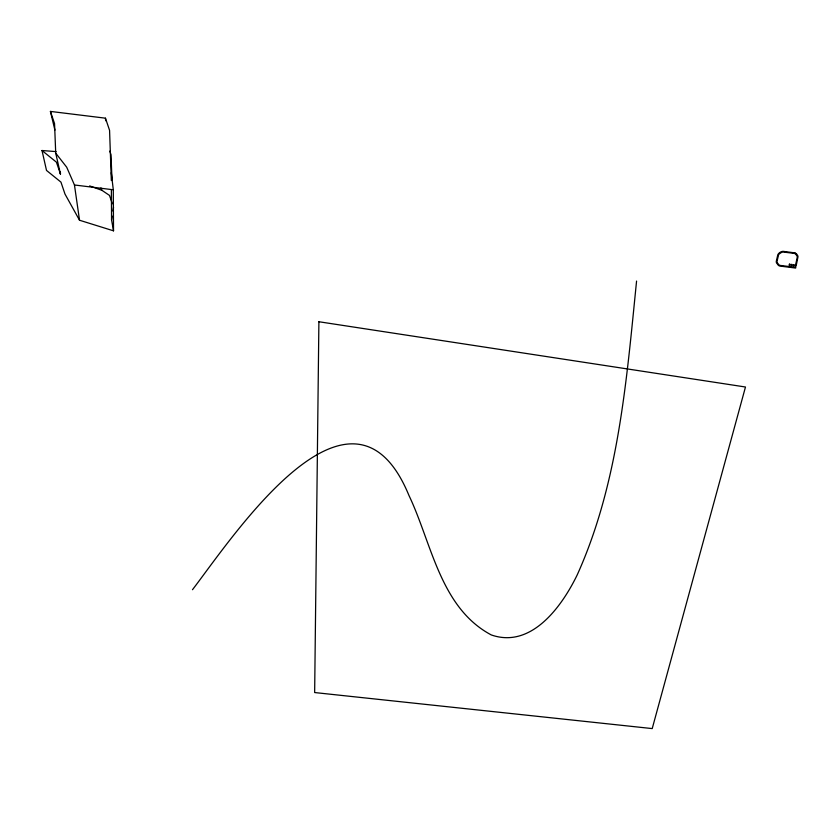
<?xml version="1.0" encoding="UTF-8"?>
<svg xmlns="http://www.w3.org/2000/svg" width="840" height="840" viewBox="0 0 840 840"><rect width="100%" height="100%" fill="white"/><g stroke="black" fill="none" stroke-linecap="round" stroke-linejoin="round"><path stroke-width="1.26" d="M636.573 281.064C626.525 380.247 618.723 482.927 577.196 574.938C562.023 606.186 531.5 648.984 491.274 634.935C440.202 607.74 431.781 543.323 408.986 495.527C351.74 356.548 233.541 535.962 192.486 589.712M56.081 151.609L42 150.507L46.515 170.436L60.953 182.123L64.984 194.05L79.527 220.238L113.526 230.832L111.552 219.839L112.151 216.09M112.938 211.092L113.537 207.354M54.915 130.137L50.421 111.416L105.452 118.178L109.567 130.326L111.332 180.569M50.421 111.416L54.537 123.564L55.724 153.153L66.696 167.213L74.456 184.978L113.295 189.777L113.526 230.832M89.649 185.913L101.966 190.344L109.505 195.426L112.329 203.774M795.039 252.903L783.122 251.339A5.429 4.788 -18.7 0 0 781.484 251.654L780.958 251.864A6.216 5.481 -18.7 0 0 779.468 252.767L778.649 253.523A5.481 4.841 -18.7 0 0 777.788 254.856L776.275 261.418A5.429 4.788 -18.7 0 0 776.496 262.878L778.365 265.335A5.659 4.987 -18.7 0 0 779.772 266.049L795.638 268.065L795.795 267.372L780.098 265.398A5.03 4.431 -18.7 0 1 778.859 264.779L777.242 262.637A4.777 4.21 -18.7 0 1 777.042 261.366L778.491 255.087A4.746 4.19 -18.7 0 1 779.247 253.932L781.704 252.304A4.694 4.137 -18.7 0 1 783.122 252.032L794.22 253.376A4.736 4.179 -18.7 0 1 795.449 253.974L796.887 255.685A4.809 4.242 -18.7 0 1 797.234 257.365L795.333 266.06L796.078 266.154L797.99 256.809A5.502 4.851 -18.7 0 0 797.611 255.381L796.362 253.722M42 150.507L56.438 162.194L60.47 174.111L60.365 171.538M100.958 187.918L101.966 190.344M109.799 151.116L110.985 154.634L112.025 180.369M55.724 153.153L60.47 174.111M74.456 184.978L79.527 220.238M111.29 172.715L113.295 189.777M105.452 118.178L105.672 120.75M111.384 189.725L111.552 219.839M795.154 253.071A5.502 4.851 -18.7 0 1 796.488 253.89M318.895 321.741L314.654 692.549L652.218 728.585L745.479 387.009L318.895 321.741M789.4 264.17L789.138 265.314L789.884 265.398L790.146 264.264L789.4 264.17M791.458 264.422L791.196 265.566L791.952 265.65L792.215 264.516L791.458 264.422M793.527 264.673L793.264 265.808L794.01 265.902L794.273 264.757L793.527 264.673"/></g></svg>
